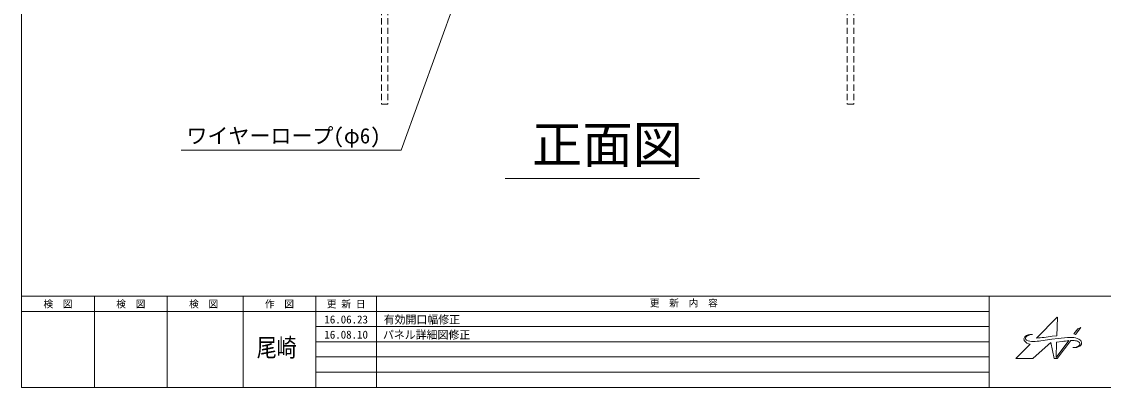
# Model space of a CAD drawing. Units: millimetres, scale not verified. Extents: x -9305 to 9305, y -6415 to 6415.
# Drawn here: x -9305 to -1060, y -6415 to -3630 of the extents above; entities that cross this region are included whole.
import ezdxf
from ezdxf.enums import TextEntityAlignment as Align

# ---------------------------------------------------------------- set-up
doc = ezdxf.new("R2010")
doc.units = ezdxf.units.MM
doc.header["$LTSCALE"] = 40
doc.linetypes.add('DASHED1', pattern=[1.8, 1.2, -0.6])
for name, color, linetype, lineweight in [('0-0_0', 7, 'Continuous', 9), ('0-3_CLG-36', 7, 'Continuous', 9), ('0-7_TEXT', 7, 'Continuous', 9), ('0-9_ﾛｺﾞ', 5, 'Continuous', 9), ('0-A_図面枠', 7, 'Continuous', 9)]:
    doc.layers.add(name, color=color, linetype=linetype, lineweight=lineweight)
doc.styles.add('ＭＳ ゴシック', font='')
doc.styles.get('ＭＳ ゴシック').set_extended_font_data('MS Gothic')

msp = doc.modelspace()

# ---------------------------------------------------------------- linework, layer by layer
at = {"layer": '0-0_0'}
msp.add_line((-9304.61, 6414.98), (-9304.61, -6414.98), dxfattribs=at)
at = {"layer": '0-3_CLG-36', "linetype": 'DASHED1'}
for p, q in [((-6561.78, -3243.76), (-6561.78, -4257.28)), ((-6513.18, -3243.76), (-6513.18, -4257.28)), ((-3011.81, -3243.76), (-3011.81, -4257.28)), ((-2963.21, -3243.76), (-2963.21, -4257.28)), ((-6561.78, -4257.28), (-6513.18, -4257.28)), ((-2963.21, -4257.28), (-3011.81, -4257.28))]:
    msp.add_line(p, q, dxfattribs=at)
at = {"layer": '0-7_TEXT'}
for p, q in [((-5920.62, -3245.76), (-6410.88, -4607.44)), ((-8088.62, -4607.44), (-6410.88, -4607.44)), ((-5619.64, -4823.58), (-4138.78, -4823.58))]:
    msp.add_line(p, q, dxfattribs=at)
at = {"layer": '0-9_ﾛｺﾞ'}
for p, q in [((-1599.3, -6012.31), (-1602.66, -6012.13)), ((-1416.66, -6071.4), (-1374.27, -6065.41)), ((-1292.42, -6111.75), (-1275.78, -6111.7))]:
    msp.add_line(p, q, dxfattribs=at)
for points in [[(-1571.03, -6040.13), (-1411.29, -5881), (-1410.88, -5882.13), (-1415.22, -6021.44), (-1449.97, -6026.36)], [(-1618.23, -6086.96), (-1726.9, -6195.59), (-1726.42, -6195.73), (-1597.28, -6195.84), (-1594.28, -6193.88), (-1461.54, -6073.92), (-1435.75, -6195.88), (-1411.14, -6195.88), (-1306.97, -6058.39), (-1289.93, -6058.32)], [(-1333, -6036.4), (-1405.76, -6043.02), (-1453.7, -6048.75), (-1535.88, -6060.66)], [(-1322.85, -6059.28), (-1420.43, -6188.15), (-1416.66, -6071.4)]]:
    msp.add_lwpolyline(points, dxfattribs=at)
msp.add_lwpolyline([(-1285.14, -6008.65), (-1271.6, -6011.22), (-1232.77, -5959.87), (-1255.38, -5969.51)], close=True, dxfattribs=at)
for centre, radius, start, end in [((-1627.38, -6057.21), 41.62, 107.54618, 137.3376), ((-1589.68, -6133.65), 121.72, 94.53365, 114.83245), ((-1603.12, -6133.94), 122.09, 94.87761, 107.54618), ((-1606.93, -6089.33), 77.32, 86.83781, 94.87761), ((-1637.9, -6047.52), 27.31, 137.3376, 189.71275), ((-1648.37, -6049.31), 16.69, 189.71275, 211.14694), ((-1610.3, -6026.3), 61.18, 211.14694, 262.55517), ((-1631.72, -6042.8), 21.61, 114.83245, 184.93336), ((-1640.43, -6043.55), 12.87, 184.93336, 245.82613), ((-1597.15, -5947.14), 118.55, 245.82613, 271.56003), ((-1607.52, -5566.39), 499.43, 271.56003, 278.24678), ((-1763.17, -3812.4), 2236, 274.92935, 278.0518), ((-1763.17, -3812.4), 2236, 274.92935, 278.0518), ((-1206.44, -7254.79), 1201.16, 95.56117, 98.03149), ((-1302.57, -6305.44), 270.76, 89.15854, 96.45212), ((-1300.39, -6156.66), 121.96, 63.69068, 89.15854), ((-1294.8, -6021.07), 90.71, 271.50312, 302.01879), ((-1289.5, -6171.45), 113.12, 73.31829, 90.21697), ((-1275.94, -6049.68), 62.02, 270.14682, 315.9742), ((-1265.32, -6090.77), 28.9, 36.42787, 73.31829), ((-1255.67, -6083.64), 16.9, 302.01879, 36.42787), ((-1262.98, -6080.99), 37.55, 8.17288, 63.69068), ((-1246.06, -6078.56), 20.46, 315.9742, 8.17288)]:
    msp.add_arc(centre, radius, start, end, dxfattribs=at)
at = {"layer": '0-A_図面枠'}
for p, q in [((-9304.61, -5721.47), (9304.61, -5721.47)), ((-8749.8, -5721.47), (-8749.8, -6414.98)), ((-8194.99, -5721.47), (-8194.99, -6414.98)), ((-7617.06, -5721.47), (-7617.06, -6414.98)), ((-7062.26, -5721.47), (-7062.26, -6414.98)), ((-6599.91, -5721.47), (-6599.91, -6414.98)), ((-1930.27, -5721.47), (-1930.27, -6414.98)), ((-9304.61, -5837.05), (-1930.27, -5837.05)), ((-7062.26, -5952.64), (-1930.27, -5952.64)), ((-7062.26, -6068.22), (-1930.27, -6068.22)), ((-7062.26, -6183.81), (-1930.27, -6183.81)), ((-7062.26, -6299.39), (-1930.27, -6299.39))]:
    msp.add_line(p, q, dxfattribs=at)
msp.add_lwpolyline([(-9304.61, -6414.98), (9304.61, -6414.98), (9304.61, 6414.98), (-9304.61, 6414.98)], dxfattribs=at)

# ---------------------------------------------------------------- texts
at = {"layer": '0-7_TEXT', "style": 'ＭＳ ゴシック'}
for s, height, p in [('ワイヤーロープ(φ6)', 117.3, (-8048.58, -4592.72)), ('正面図', 281.5, (-5415.44, -4790.85))]:
    msp.add_text(s, height=height, dxfattribs=at).set_placement(p, align=Align.BOTTOM_LEFT)
at = {"layer": '0-A_図面枠', "style": 'ＭＳ ゴシック'}
for s, height, p in [('検\u3000図', 54.23, (-9138.16, -5823.64)), ('検\u3000図', 54.23, (-8583.36, -5823.64)), ('検\u3000図', 54.23, (-8028.55, -5823.64)), ('作\u3000図', 54.23, (-7450.62, -5823.64)), ('更 新 日', 54.23, (-6979.03, -5823.64)), ('更\u3000新\u3000内\u3000容', 54.23, (-4516.95, -5816.54)), ('16.06.23', 61, (-6997.22, -5946.73)), ('有効開口幅修正', 61, (-6545.29, -5947.95)), ('16.08.10', 61, (-6997.22, -6062.32)), ('パネル詳細図修正', 61, (-6551.04, -6063.54))]:
    msp.add_text(s, height=height, dxfattribs=at).set_placement(p, align=Align.BOTTOM_LEFT)
at = {"layer": '0-A_図面枠', "style": 'ＭＳ ゴシック', "width": 0.8}
msp.add_text('尾崎', height=139.4, dxfattribs=at).set_placement((-7512.51, -6223.1), align=Align.BOTTOM_LEFT)

doc.saveas('drawing.dxf')
